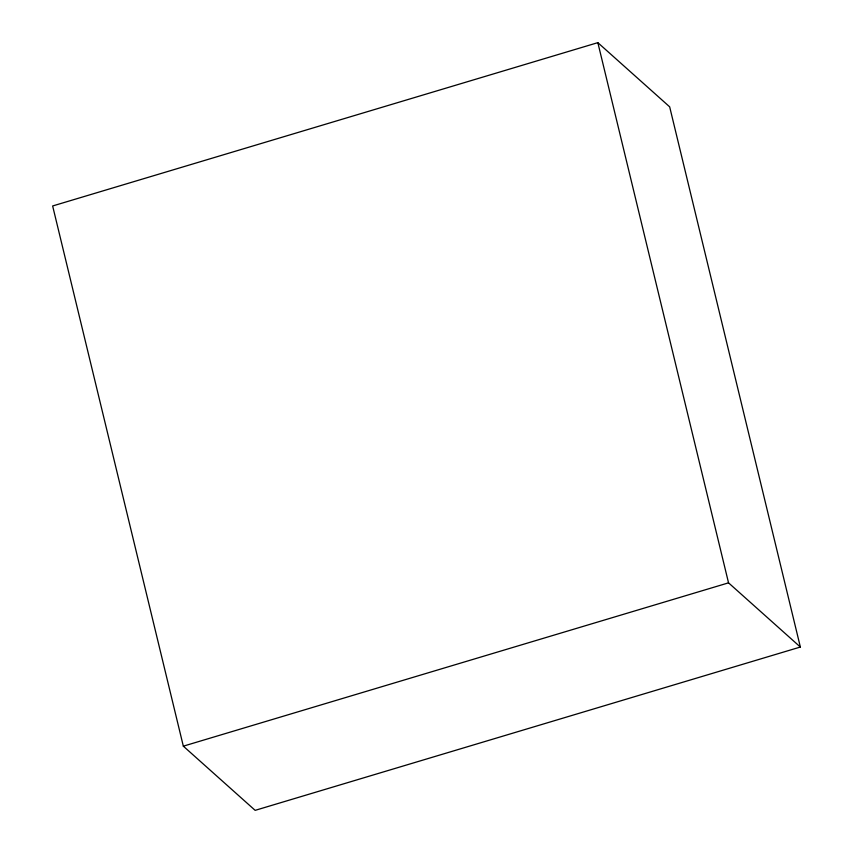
<?xml version="1.0" encoding="UTF-8"?>
<svg xmlns="http://www.w3.org/2000/svg" width="853" height="853" viewBox="0 0 853 853"><rect width="100%" height="100%" fill="white"/><g stroke="black" fill="none" stroke-linecap="round" stroke-linejoin="round"><path stroke-width="1.28" d="M597.846 42.65L52.641 205.968L183.331 746.162L255.154 810.35L800.359 647.032L669.669 106.838L597.846 42.65L728.537 582.844L800.359 647.032M183.331 746.162L728.537 582.844"/></g></svg>
